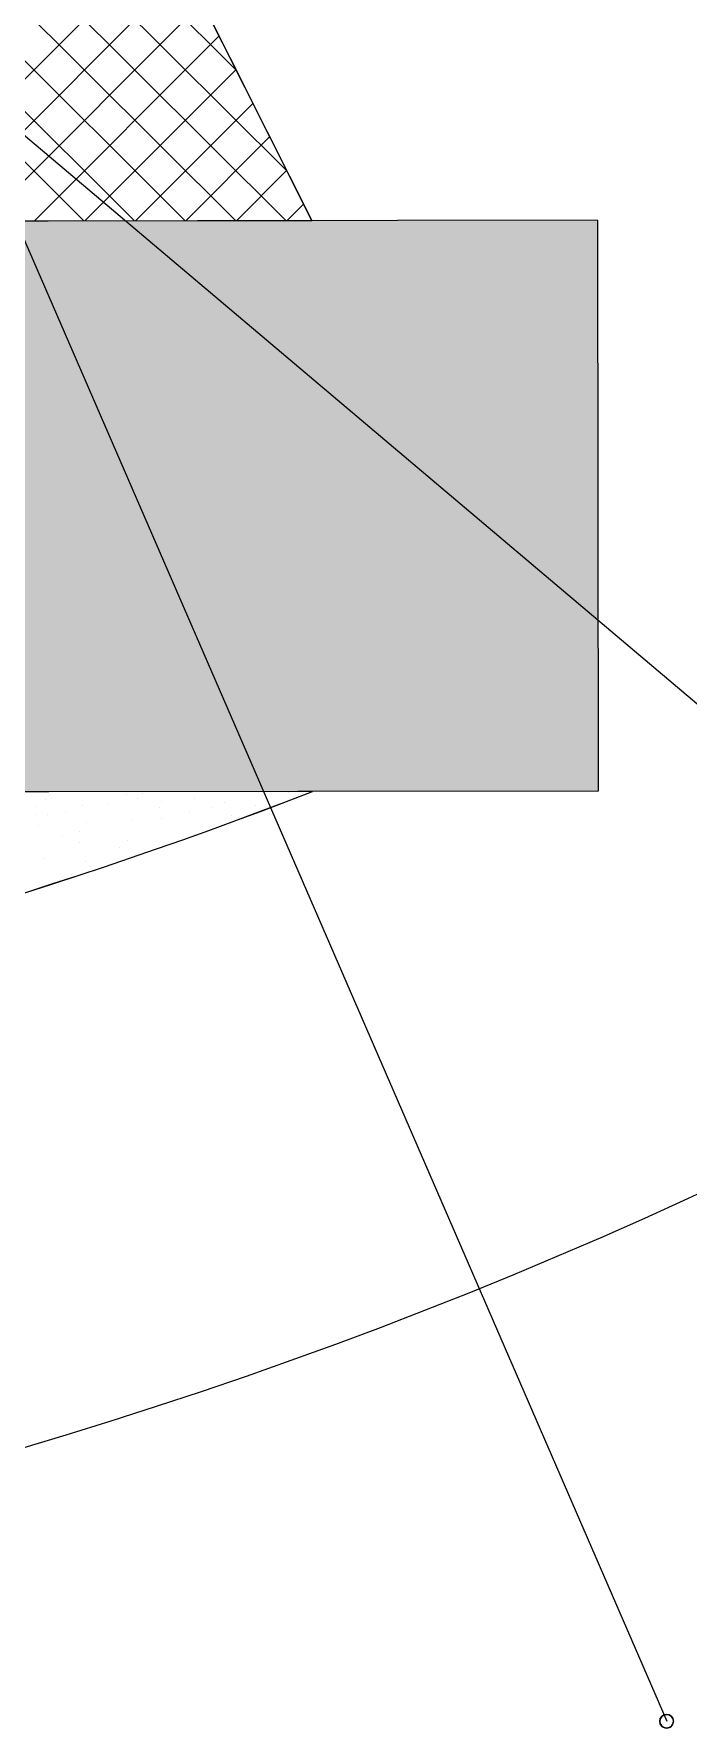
# Model space of a CAD drawing. Header units: inches. Extents: x 22513 to 23848, y -2930 to -2337.
# Drawn here: x 23294.63 to 23298.11, y -2582.21 to -2573.2 of the extents above; entities that cross this region are included whole.
import ezdxf

# ---------------------------------------------------------------- set-up
doc = ezdxf.new("R2010")
doc.units = ezdxf.units.IN
doc.header["$LTSCALE"] = 10
doc.header["$MEASUREMENT"] = 0
doc.layers.add('FURNITURE', color=144, linetype='Continuous', lineweight=9)
doc.layers.add('FURNTIURE', color=7, linetype='Continuous', lineweight=5)

# ---------------------------------------------------------------- blocks, each defined once
blk = doc.blocks.new("50'X96'-G59")
at = {"layer": 'FURNTIURE', "color": 7, "linetype": 'Continuous'}
for p, q in [((1347.232, 894.474), (1359.231, 882.475)), ((1359.761, 882.475), (1347.762, 894.474)), ((1348.292, 894.474), (1360.292, 882.475)), ((1360.822, 882.475), (1348.823, 894.474)), ((1349.353, 894.474), (1361.352, 882.475)), ((1361.361, 882.997), (1349.883, 894.474)), ((1350.414, 894.474), (1360.83, 884.057)), ((1360.121, 885.475), (1357.119, 882.474)), ((1357.649, 882.474), (1360.297, 885.121)), ((1360.474, 884.768), (1358.18, 882.474)), ((1358.71, 882.474), (1360.651, 884.415)), ((1360.827, 884.061), (1359.24, 882.474)), ((1359.771, 882.474), (1361.004, 883.707)), ((1361.181, 883.354), (1360.301, 882.474)), ((1360.831, 882.474), (1361.358, 883)), ((1361.535, 882.647), (1361.362, 882.474))]:
    blk.add_line(p, q, dxfattribs=at)
blk = doc.blocks.new("50'X96'-G60")
at = {"layer": 'FURNTIURE', "color": 3, "linetype": 'Continuous'}
for p, q in [((1359.479, 876.355), (1359.479, 876.355)), ((1359.787, 876.409), (1359.787, 876.409)), ((1359.839, 876.457), (1359.839, 876.457)), ((1360.697, 876.359), (1360.697, 876.359)), ((1358.836, 876.24), (1358.836, 876.24)), ((1360.039, 876.197), (1360.039, 876.197)), ((1360.326, 876.266), (1360.326, 876.266)), ((1361.021, 876.324), (1361.021, 876.324)), ((1359.18, 875.94), (1359.18, 875.94)), ((1360.14, 875.94), (1360.14, 875.94)), ((1359.236, 875.742), (1359.236, 875.742)), ((1359.295, 875.692), (1359.295, 875.692))]:
    blk.add_line(p, q, dxfattribs=at)
blk = doc.blocks.new("50'X96'-G61")
at = {"layer": 'FURNTIURE', "color": 1, "linetype": 'Continuous'}
for p, q in [((1359.479, 876.355), (1359.479, 876.355)), ((1359.787, 876.409), (1359.787, 876.409)), ((1359.839, 876.457), (1359.839, 876.457)), ((1360.697, 876.359), (1360.697, 876.359)), ((1358.836, 876.24), (1358.836, 876.24)), ((1360.039, 876.197), (1360.039, 876.197)), ((1360.326, 876.266), (1360.326, 876.266)), ((1361.021, 876.324), (1361.021, 876.324)), ((1359.18, 875.94), (1359.18, 875.94)), ((1360.14, 875.94), (1360.14, 875.94)), ((1359.236, 875.742), (1359.236, 875.742)), ((1359.295, 875.692), (1359.295, 875.692))]:
    blk.add_line(p, q, dxfattribs=at)
blk = doc.blocks.new("50'X96'-G62")
at = {"layer": 'FURNTIURE', "color": 3, "linetype": 'Continuous'}
for p, q in [((1358.817, 876.391), (1358.817, 876.391)), ((1359.671, 876.45), (1359.671, 876.45)), ((1360.033, 876.374), (1360.033, 876.374)), ((1360.38, 876.407), (1360.38, 876.407)), ((1358.719, 876.318), (1358.719, 876.318)), ((1358.724, 876.238), (1358.724, 876.238)), ((1359.034, 876.271), (1359.034, 876.271)), ((1359.717, 876.186), (1359.717, 876.186)), ((1360.011, 876.314), (1360.011, 876.314)), ((1360.561, 876.313), (1360.561, 876.313)), ((1360.776, 876.225), (1360.776, 876.225)), ((1358.994, 876.008), (1358.994, 876.008)), ((1359.178, 876.053), (1359.178, 876.053)), ((1359.25, 876.15), (1359.25, 876.15)), ((1360.65, 876.15), (1360.65, 876.15)), ((1359.683, 875.967), (1359.683, 875.967)), ((1358.801, 875.778), (1358.801, 875.778)), ((1359.086, 875.609), (1359.086, 875.609))]:
    blk.add_line(p, q, dxfattribs=at)
blk = doc.blocks.new("50'X96'-G63")
at = {"layer": 'FURNTIURE', "color": 5, "linetype": 'Continuous'}
for p, q in [((1359.21, 876.334), (1359.21, 876.334)), ((1361.372, 876.469), (1361.372, 876.469)), ((1358.745, 876.122), (1358.745, 876.122)), ((1359.591, 875.894), (1359.591, 875.894))]:
    blk.add_line(p, q, dxfattribs=at)
blk = doc.blocks.new("50'X96'-G58")
at = {"layer": 'FURNTIURE', "color": 7, "linetype": 'Continuous'}
for p, q in [((1355.622, 894.474), (1361.622, 882.474)), ((1357.85, 884.015), (1365.33, 866.699)), ((1357.85, 884.015), (1374.039, 870.286)), ((1364.622, 882.474), (1322.622, 882.474)), ((1364.622, 882.474), (1364.622, 876.474)), ((1364.622, 876.474), (1322.622, 876.474)), ((1364.622, 876.474), (1361.622, 876.474))]:
    blk.add_line(p, q, dxfattribs=at)
blk.add_lwpolyline([(1355.622, 894.474), (1331.622, 894.474), (1325.622, 882.474), (1361.622, 882.474)], close=True, dxfattribs=at)
at = {"layer": 'FURNTIURE', "color": 3, "linetype": 'Continuous'}
blk.add_lwpolyline([(1361.622, 876.474), (1325.622, 876.474, 0.186714)], format="xyb", close=True, dxfattribs=at)
blk.add_lwpolyline([(1361.622, 876.474), (1325.622, 876.474, 0.186714)], format="xyb", close=True, dxfattribs=at)
at = {"layer": 'FURNTIURE', "color": 1, "linetype": 'Continuous'}
blk.add_lwpolyline([(1361.622, 876.474), (1325.622, 876.474, 0.186714)], format="xyb", close=True, dxfattribs=at)
at = {"layer": 'FURNTIURE', "color": 5, "linetype": 'Continuous'}
blk.add_lwpolyline([(1361.622, 876.474), (1325.622, 876.474, 0.186714)], format="xyb", close=True, dxfattribs=at)
at = {"layer": 'FURNTIURE', "color": 7, "linetype": 'Continuous'}
blk.add_lwpolyline([(1365.258, 866.7, 1), (1365.401, 866.7, 1)], format="xyb", close=True, dxfattribs=at)
blk.add_lwpolyline([(1365.258, 866.7, 1), (1365.401, 866.7, 1)], format="xyb", close=True, dxfattribs=at)
blk.add_lwpolyline([(1365.258, 866.7, 1), (1365.401, 866.7, 1)], format="xyb", close=True, dxfattribs=at)
blk.add_circle((1365.329, 866.7), 0.0718, dxfattribs=at)
blk.add_arc((1343.622, 922.996), 49.882, 248.8477, 291.1523, dxfattribs=at)
at = {"layer": 'FURNTIURE', "color": 253, "linetype": 'Continuous'}
for points in [[(1364.622, 882.474), (1322.622, 882.474), (1325.622, 876.474)], [(1364.622, 882.474), (1325.622, 876.474), (1364.622, 876.474)]]:
    blk.add_solid(points, dxfattribs=at)
at = {"layer": 'FURNTIURE'}
for name in ["50'X96'-G59", "50'X96'-G62", "50'X96'-G60", "50'X96'-G61", "50'X96'-G63"]:
    blk.add_blockref(name, (0, 0), dxfattribs=at)
blk = doc.blocks.new("50'X96'-G57")
blk.add_blockref("50'X96'-G58", (0, 0))
blk = doc.blocks.new('A$C2B627B83')
at = {"layer": 'FURNTIURE', "color": 7, "linetype": 'Continuous'}
blk.add_arc((-17.913, 28.568), 38.971, 324.808, 35.3368, dxfattribs=at)
at = {"xscale": 0.7499999999999897, "yscale": 0.7500000000001137, "zscale": 0.7500000000000232, "rotation": 90.07240869653548}
blk.add_blockref("50'X96'-G57", (672.942, -978.51), dxfattribs=at)

msp = doc.modelspace()

# ---------------------------------------------------------------- block references
at = {"layer": 'FURNITURE', "ltscale": 15, "xscale": 0.6750000000029104, "yscale": 0.6749999999992724, "zscale": 0.675, "rotation": 270}
msp.add_blockref('A$C2B627B83', (23267.8422, -2567.5792), dxfattribs=at)

doc.saveas('drawing.dxf')
